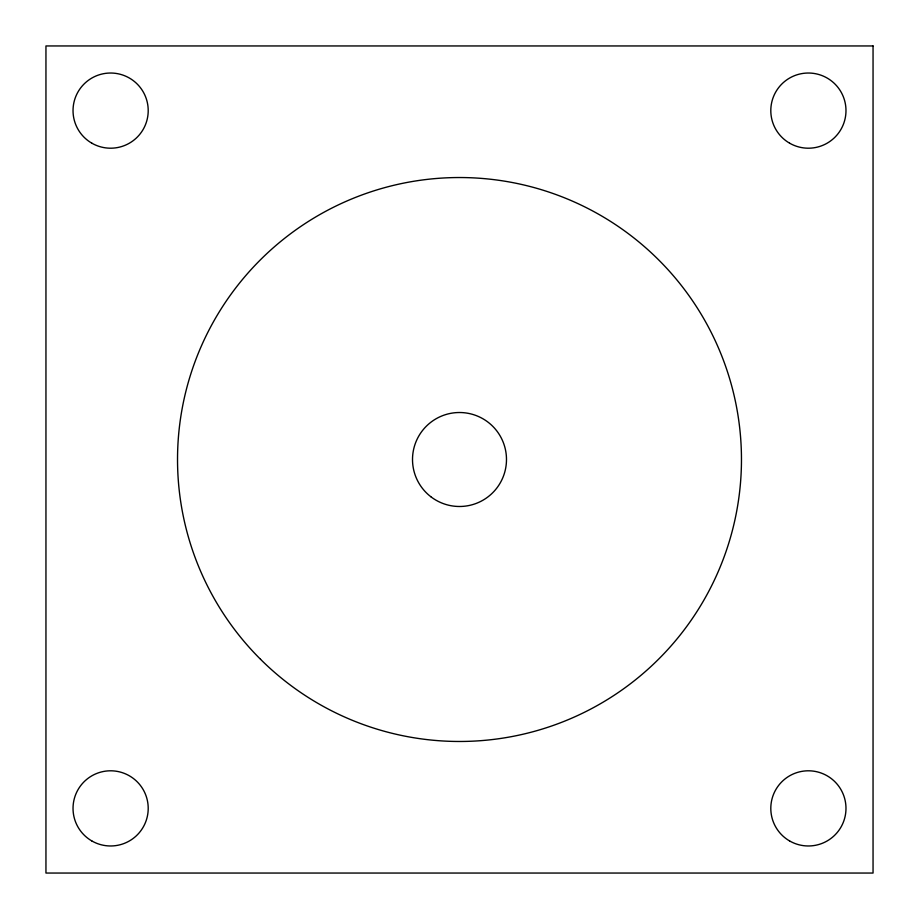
<?xml version="1.0" encoding="UTF-8"?>
<svg xmlns="http://www.w3.org/2000/svg" width="919" height="919" viewBox="0 0 919 919"><rect width="100%" height="100%" fill="white"/><g stroke="black" fill="none" stroke-linecap="round" stroke-linejoin="round"><path stroke-width="1.38" d="M873.05 45.95L45.95 45.95L45.95 873.05L873.05 873.05L873.05 45.95M260.525 659.291A281.961 281.961 0 0 0 732.006 531.917A281.961 281.961 0 0 0 385.969 187.292A281.961 281.961 0 0 0 260.525 659.291M91.82 143.169A37.599 37.599 0 0 0 148.212 110.613A37.599 37.599 0 0 0 91.82 78.058A37.599 37.599 0 0 0 91.82 143.169M91.82 840.942A37.599 37.599 0 0 0 148.212 808.387A37.599 37.599 0 0 0 91.82 775.831A37.599 37.599 0 0 0 91.82 840.942M789.593 143.169A37.599 37.599 0 0 0 845.985 110.613A37.599 37.599 0 0 0 789.593 78.058A37.599 37.599 0 0 0 789.593 143.169M789.593 840.942A37.599 37.599 0 0 0 845.985 808.387A37.599 37.599 0 0 0 789.593 775.831A37.599 37.599 0 0 0 789.593 840.942M430.747 496.662A46.984 46.984 0 0 0 506.059 465.818A46.984 46.984 0 0 0 441.694 416.02A46.984 46.984 0 0 0 430.747 496.662"/></g></svg>
